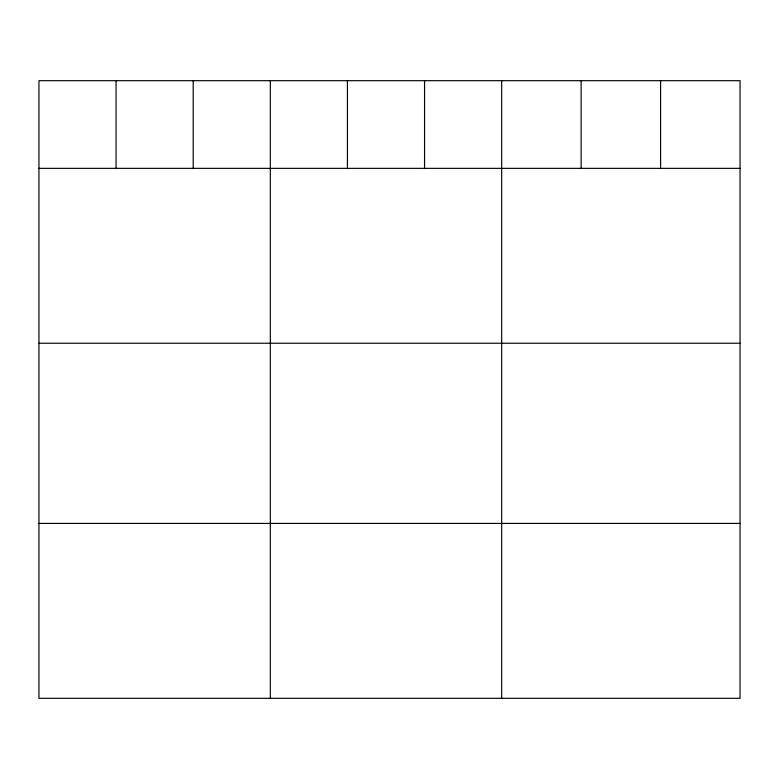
<?xml version="1.0" encoding="UTF-8"?>
<svg xmlns="http://www.w3.org/2000/svg" width="779" height="779" viewBox="0 0 779 779"><rect width="100%" height="100%" fill="white"/><g stroke="black" fill="none" stroke-linecap="round" stroke-linejoin="round"><path stroke-width="1.17" d="M740.05 168.352L740.05 698.315L38.95 698.315L38.95 80.685L740.05 80.685L740.05 168.352L38.95 168.352M38.95 343.237L740.05 343.237M38.95 523.43L740.05 523.43M660.592 80.685L660.592 168.352M581.134 80.685L581.134 168.352M501.676 80.685L501.676 698.315M424.555 80.685L424.555 168.352M347.434 80.685L347.434 168.352M270.313 80.685L270.313 698.315M193.192 80.685L193.192 168.352M116.071 80.685L116.071 168.352"/></g></svg>
